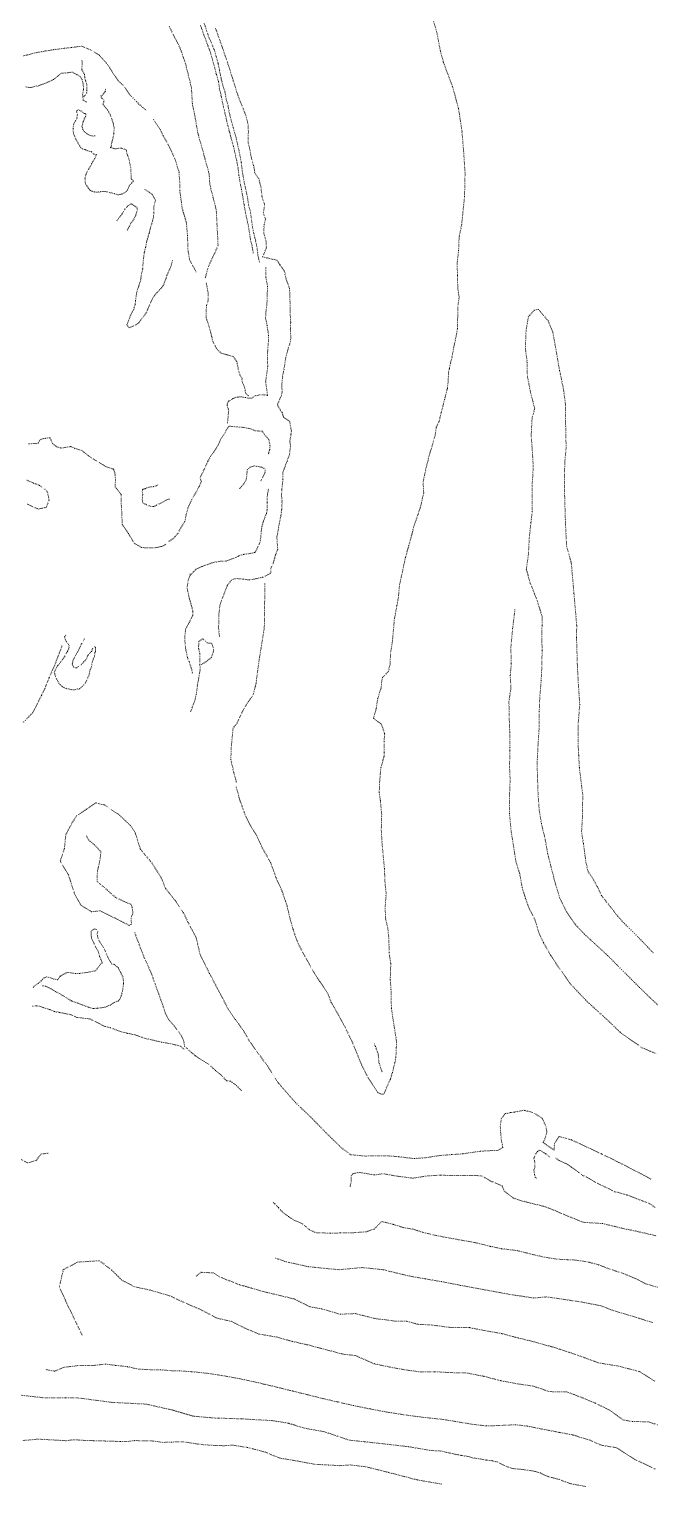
# Model space of a CAD drawing. Extents: x 682410 to 689460, y 7661803 to 7669124.
# Drawn here: x 686504.9 to 686688.1, y 7667679.7 to 7668109.1 of the extents above; entities that cross this region are included whole.
import ezdxf

# ---------------------------------------------------------------- set-up
doc = ezdxf.new("R2010")
doc.units = 0
doc.header["$MEASUREMENT"] = 0
doc.linetypes.add('DOT', pattern=[0.25, 0, -0.25])
doc.layers.add('02 TOE_Line', color=1, linetype='DOT', lineweight=20)

msp = doc.modelspace()

# ---------------------------------------------------------------- linework, layer by layer
at = {"layer": '02 TOE_Line'}
for points in [[(686623.66, 7668113.54, 4322.15), (686625.27, 7668107.81, 4321.77), (686626.24, 7668102.76, 4321.62), (686627.16, 7668099.23, 4321.32), (686629.83, 7668092.14, 4321.14), (686631.64, 7668085.58, 4320.77), (686632.64, 7668078.79, 4320.43), (686633.13, 7668072.91, 4320.26), (686633.55, 7668066.52, 4320.17), (686633.39, 7668059.62, 4320.03), (686632.56, 7668051.49, 4319.95), (686631.8, 7668047.71, 4319.68), (686631.64, 7668043.71, 4319.43), (686631.2, 7668039.92, 4319.18), (686631.32, 7668036.27, 4318.8), (686631.39, 7668032.6, 4318.72), (686631.81, 7668029.87, 4318.27), (686631.45, 7668027.4, 4318.08), (686631.37, 7668024.1, 4318.17), (686631.31, 7668020.72, 4317.54), (686630.85, 7668018.06, 4317.25), (686630.26, 7668015.41, 4316.97), (686629.71, 7668012.38, 4316.64), (686628.91, 7668008.94, 4316.23), (686628.69, 7668007.82, 4316.14), (686628.53, 7668004.83, 4316.03), (686628.32, 7668003.05, 4315.81), (686627.49, 7667999.71, 4315.47), (686626.49, 7667995.84, 4315.17), (686625.86, 7667993.24, 4315.22), (686625.03, 7667991.53, 4314.99), (686624.74, 7667989.25, 4314.73), (686623.85, 7667986.1, 4314.56), (686623.15, 7667983.93, 4314.16), (686622.24, 7667980.38, 4313.91), (686621.17, 7667975.45, 4313.59), (686621.34, 7667972.22, 4313.35), (686620.47, 7667968.33, 4313.01), (686619.67, 7667965.81, 4312.79), (686618.65, 7667962.95, 4312.54), (686617.89, 7667960.16, 4312.28), (686616.92, 7667956.56, 4312.1), (686615.94, 7667953.12, 4311.78), (686615.07, 7667948.9, 4311.31), (686614.2, 7667945.02, 4310.98), (686613.89, 7667941.44, 4310.68), (686613.41, 7667938.88, 4310.53), (686612.67, 7667934.77, 4310.28), (686612.13, 7667928.47, 4309.94), (686611.57, 7667924.99, 4309.78), (686611.42, 7667921.66, 4309.42), (686610.96, 7667919.55, 4308.99), (686609.1, 7667917.59, 4308.97), (686608.75, 7667914.58, 4308.69), (686607.77, 7667911.38, 4308.22), (686607.25, 7667908.12, 4307.92), (686606.51, 7667905.68, 4307.67), (686608.86, 7667903.91, 4307.72), (686609.83, 7667901.12, 4307.66), (686609.65, 7667898.78, 4307.28), (686609.65, 7667894.42, 4307.14), (686608.7, 7667891.14, 4306.79), (686608.35, 7667887.08, 4306.38), (686608.23, 7667883.74, 4306.08), (686608.56, 7667881.42, 4306.14), (686608.95, 7667877.25, 4305.6), (686608.82, 7667872.66, 4305.3), (686609.03, 7667869.19, 4305), (686609.34, 7667865.64, 4304.75), (686609.75, 7667861.39, 4304.35), (686609.93, 7667857.1, 4304.39), (686610.27, 7667853.96, 4303.83), (686609.96, 7667849.76, 4303.76), (686610.11, 7667846.54, 4303.56), (686610.74, 7667843.71, 4303.26), (686611.08, 7667840.55, 4302.97), (686611.13, 7667836.51, 4302.63), (686611.63, 7667833.24, 4302.01), (686611.47, 7667828.53, 4301.76), (686611.7, 7667825.53, 4301.41), (686611.73, 7667822.54, 4301.25), (686611.87, 7667819.89, 4300.99), (686612.3, 7667816.87, 4300.73), (686613.31, 7667810.32, 4300.27), (686613.22, 7667807.14, 4299.9), (686613.14, 7667805.55, 4299.57), (686612.8, 7667804, 4299.5), (686612.12, 7667801.15, 4299.12), (686611.49, 7667799.1, 4298.89), (686610.47, 7667796.9, 4298.31), (686609.6, 7667794.73, 4297.6), (686609.02, 7667794.73, 4297.24), (686607.81, 7667795.18, 4296.87), (686604.93, 7667799.6, 4296.23), (686603.02, 7667803.39, 4295.7), (686601.32, 7667807.54, 4295), (686600.24, 7667810.21, 4294.77), (686598.07, 7667814.65, 4294.3), (686596.24, 7667818.08, 4293.96), (686594.02, 7667821.84, 4293.3), (686593.09, 7667824.38, 4293.26), (686590.65, 7667828.02, 4293.04), (686588.02, 7667832.28, 4292.29), (686586.16, 7667835.67, 4292.07), (686584.22, 7667839.34, 4291.72), (686582.8, 7667843.3, 4291.23), (686581.91, 7667846.52, 4290.99), (686580.97, 7667850.48, 4290.54), (686579.55, 7667854.64, 4290.22), (686577.75, 7667858.68, 4289.84), (686576.16, 7667863.14, 4289.41), (686573.75, 7667867.34, 4288.98), (686572.06, 7667871.05, 4288.56), (686570.07, 7667874.21, 4288.19), (686568.68, 7667877.1, 4287.88), (686567.15, 7667881.32, 4287.35), (686565.92, 7667885.63, 4286.96)], [(686546.27, 7668109.79, 4285.9), (686549.47, 7668103.44, 4285.7), (686551.02, 7668098.98, 4285.89), (686552.81, 7668091.78, 4285.77), (686553.08, 7668087.01, 4286.02), (686553.94, 7668082.8, 4286), (686554.63, 7668078.64, 4285.87), (686555.95, 7668073.92, 4286.11), (686558.04, 7668066.27, 4285.79), (686558.22, 7668063.25, 4285.84), (686560.13, 7668055.69, 4285.8), (686560.67, 7668045.18, 4285.65), (686559.5, 7668042.6, 4285.74), (686557.85, 7668039.1, 4285.84), (686556.85, 7668035.5, 4285.74)], [(686555.48, 7668110.25, 4284.75), (686556.14, 7668108.27, 4284.76), (686556.89, 7668106.26, 4284.76), (686557.68, 7668104.12, 4284.8), (686558.44, 7668102.11, 4284.68), (686559, 7668100, 4284.7), (686559.64, 7668097.8, 4284.73), (686560.15, 7668095.67, 4284.63), (686560.81, 7668093.52, 4284.63), (686561.08, 7668091.39, 4284.64), (686561.62, 7668089.22, 4284.55), (686562.05, 7668087.05, 4284.63), (686562.54, 7668084.94, 4284.51), (686563.02, 7668082.79, 4284.47), (686563.53, 7668080.64, 4284.47), (686564.1, 7668078.48, 4284.42), (686564.62, 7668076.51, 4284.36), (686565.21, 7668074.39, 4284.21), (686565.7, 7668072.32, 4284.17), (686566.17, 7668070.16, 4284.18), (686566.55, 7668068.03, 4284.23), (686566.82, 7668065.82, 4284.32), (686567.18, 7668063.66, 4284.31), (686567.57, 7668061.69, 4284.21), (686567.97, 7668059.47, 4284.21), (686568.35, 7668057.24, 4284.29), (686568.69, 7668055.19, 4284.24), (686569.13, 7668053.09, 4284.22), (686569.59, 7668051.03, 4284.18), (686569.91, 7668049.03, 4284.25), (686570.25, 7668046.87, 4284.28), (686570.76, 7668044.76, 4284.31), (686571.08, 7668042.69, 4284.42)], [(686572.89, 7668040.27, 4284.64), (686572.43, 7668042.24, 4284.49), (686572.19, 7668044.46, 4284.35), (686571.75, 7668046.59, 4284.31), (686571.19, 7668048.7, 4284.24), (686570.79, 7668050.85, 4284.18), (686570.52, 7668053.02, 4284.26), (686570.21, 7668055.08, 4284.35), (686569.68, 7668057.07, 4284.27), (686569.4, 7668059.12, 4284.24), (686568.93, 7668061.29, 4284.26), (686568.47, 7668063.43, 4284.28), (686568.08, 7668065.45, 4284.32), (686567.77, 7668067.47, 4284.27), (686567.52, 7668069.69, 4284.21), (686567.13, 7668071.73, 4284.18), (686566.69, 7668073.86, 4284.22), (686566.23, 7668075.92, 4284.37), (686565.73, 7668077.91, 4284.46), (686565.11, 7668080.05, 4284.47), (686564.53, 7668082.17, 4284.51), (686564.04, 7668084.16, 4284.55), (686563.61, 7668086.32, 4284.59), (686563.09, 7668088.28, 4284.58), (686562.71, 7668090.44, 4284.59), (686562.1, 7668092.48, 4284.65), (686561.53, 7668094.59, 4284.71), (686561.12, 7668096.81, 4284.72), (686560.66, 7668098.89, 4284.73), (686560.12, 7668100.99, 4284.68), (686559.47, 7668103.05, 4284.81), (686558.68, 7668105.02, 4284.81), (686557.81, 7668107.02, 4284.78), (686557.15, 7668109.05, 4284.81), (686556.52, 7668110.96, 4284.77)], [(686559.91, 7668109.31, 4286.11), (686561.9, 7668103.73, 4286.31), (686563.8, 7668098.14, 4286.46), (686566.54, 7668089.43, 4285.6), (686568.87, 7668083.55, 4285.76), (686569.55, 7668080.77, 4285.48), (686569.6, 7668078.93, 4285.46), (686569.56, 7668075.52, 4285.21), (686569.96, 7668073.91, 4285.01), (686570.51, 7668070.91, 4285.01), (686571.2, 7668068.7, 4285.07), (686571.5, 7668066.64, 4285.07), (686572.65, 7668064.95, 4284.98), (686573.3, 7668062.54, 4285.05), (686573.63, 7668059.57, 4285.16), (686574.39, 7668057.26, 4285.11), (686574.03, 7668054.81, 4285.12), (686574.67, 7668052.89, 4285.21), (686574.25, 7668051.37, 4285.22), (686574.13, 7668048.81, 4285.21), (686574.81, 7668046.53, 4285.13), (686574.93, 7668044.56, 4285.21), (686573.8, 7668041.85, 4285.17), (686578.07, 7668040.86, 4285.67), (686578.88, 7668039.53, 4285.91), (686580.27, 7668037.56, 4286.36), (686580.74, 7668035.3, 4286.83), (686581.74, 7668032.49, 4286.76), (686581.87, 7668030.54, 4286.76), (686581.92, 7668025.68, 4286.39), (686582.1, 7668022.53, 4286.79), (686581.98, 7668020.49, 4286.61), (686582.16, 7668017.78, 4286.8), (686581.79, 7668016.11, 4287.19), (686581.4, 7668014.98, 4287.48), (686580.61, 7668011.95, 4287.57), (686580.13, 7668008.85, 4287.68), (686579.71, 7668006.65, 4287.62), (686579.44, 7668003.72, 4287.65), (686579.59, 7668002.22, 4288.03), (686579.39, 7668001.01, 4288.25), (686578.17, 7667998.2, 4288.24), (686579.07, 7667996.58, 4288.87), (686579.61, 7667995.81, 4289.26), (686580, 7667994.53, 4290.04), (686581.78, 7667993.34, 4290.53), (686582.29, 7667990.53, 4290.16), (686582.18, 7667989.35, 4290.6), (686581.83, 7667987.51, 4290.82), (686582.03, 7667986.13, 4291.16), (686581.77, 7667983.63, 4291.03), (686581.01, 7667981.52, 4290.3), (686580.36, 7667979.81, 4289.87), (686579.82, 7667978.32, 4289.81), (686579.81, 7667976.05, 4289.69), (686579.45, 7667973.21, 4289.87), (686579.4, 7667971.24, 4290.08), (686579.55, 7667969.58, 4290.32), (686579.43, 7667967.31, 4290), (686579.18, 7667965.32, 4289.62), (686578.6, 7667962.57, 4289.35), (686578.32, 7667960.67, 4289.59), (686578.02, 7667959.11, 4289.55), (686578.26, 7667955.51, 4289.55), (686577.68, 7667954.04, 4289.66), (686576.83, 7667951.11, 4289.09), (686576.3, 7667950.19, 4288.89), (686576.18, 7667948.5, 4288.24), (686573.75, 7667947.26, 4287.09), (686571.47, 7667946.76, 4286.48), (686569.79, 7667946.52, 4286.07), (686568.18, 7667946.74, 4286.59), (686566.25, 7667946.92, 4286.92), (686564.87, 7667946.72, 4286.96), (686563.43, 7667944.97, 4287.21), (686562.57, 7667942.72, 4287.49), (686561.69, 7667940.58, 4286.84), (686561.22, 7667939.02, 4286.94), (686560.88, 7667936.4, 4286.7), (686560.86, 7667933.87, 4286.65), (686560.8, 7667932.2, 4286.69), (686561.1, 7667929.72, 4286.53)], [(686539.49, 7668085.03, 4287.9), (686537.3, 7668086.96, 4288.38), (686534.6, 7668089.7, 4288.87), (686532.65, 7668092.49, 4289.23), (686531.36, 7668093.66, 4289.49), (686529.74, 7668095.95, 4289.81), (686528.07, 7668098.63, 4290.18), (686525.64, 7668101.33, 4290.61), (686522.89, 7668103.02, 4290.98), (686520.33, 7668104.03, 4291.22), (686517.32, 7668103.62, 4291.36), (686515.36, 7668103.43, 4291.44), (686511.98, 7668102.97, 4291.5), (686509.8, 7668102.61, 4291.61), (686506.7, 7668102.06, 4291.7), (686503.03, 7668101.1, 4291.75)], [(686521.04, 7668089.11, 4294.45), (686521.53, 7668089.63, 4294.51), (686521.88, 7668090.14, 4294.5), (686521.93, 7668090.92, 4294.52), (686521.96, 7668091.53, 4294.51), (686521.96, 7668092.31, 4294.51), (686521.86, 7668093.05, 4294.55), (686521.55, 7668093.89, 4294.76), (686521.33, 7668094.74, 4294.71), (686521.25, 7668095.67, 4294.77), (686521.07, 7668096.07, 4294.85), (686520.46, 7668097.1, 4295.02), (686520.49, 7668097.83, 4294.85), (686520.58, 7668099.09, 4294.43), (686520.45, 7668100.02, 4294.04)], [(686503.93, 7668092.01, 4293.69), (686505.17, 7668091.8, 4293.71), (686507.57, 7668092.34, 4293.78), (686509.03, 7668092.85, 4293.94), (686510.44, 7668093.37, 4293.96), (686512.09, 7668094.21, 4293.93), (686513.35, 7668095.17, 4293.89), (686514.35, 7668096.02, 4293.86), (686516.47, 7668096.21, 4294.19), (686517.62, 7668096.37, 4294.26), (686519, 7668095.67, 4294.36), (686519.96, 7668095.07, 4294.34), (686520.54, 7668094.05, 4294.23), (686520.86, 7668092.8, 4294.21), (686520.97, 7668091.26, 4294.19), (686520.7, 7668089.9, 4294.19), (686520.84, 7668088.08, 4294.13), (686522, 7668087.46, 4294.04)], [(686524.41, 7668077.6, 4296.87), (686524.06, 7668077.52, 4296.83), (686523.07, 7668077.64, 4296.5), (686522.39, 7668077.89, 4296.27), (686521.83, 7668078.24, 4295.91), (686521.19, 7668078.86, 4295.62), (686520.73, 7668079.57, 4295.44), (686520.49, 7668080.21, 4295.27), (686520.7, 7668081.06, 4295.24), (686520.89, 7668081.76, 4295.07), (686521.19, 7668082.56, 4294.95), (686521.63, 7668083.42, 4294.84), (686521.65, 7668084.11, 4294.79), (686521.09, 7668084.2, 4294.75), (686520.22, 7668084.88, 4294.29), (686519.66, 7668085.2, 4294.11), (686518.96, 7668085.1, 4294.04), (686518.91, 7668084.79, 4293.93), (686519.14, 7668083.9, 4293.87), (686519.05, 7668082.86, 4293.93), (686518.67, 7668082.12, 4293.91), (686517.98, 7668080.88, 4293.81), (686517.92, 7668079.78, 4293.81), (686517.89, 7668078.94, 4293.8), (686518.07, 7668077.98, 4293.73), (686518.63, 7668076.68, 4293.79), (686519.37, 7668075.38, 4293.79), (686520.15, 7668074.06, 4293.67), (686520.8, 7668073.67, 4293.67), (686521.51, 7668073.48, 4293.73), (686522.52, 7668073.06, 4293.82), (686523.35, 7668072.87, 4293.84), (686523.89, 7668072.18, 4293.74), (686524.82, 7668072.04, 4293.92), (686524.48, 7668071.34, 4293.71), (686524.22, 7668070.77, 4293.68), (686523.74, 7668070.03, 4293.59), (686523.3, 7668069.25, 4293.56), (686522.87, 7668068.46, 4293.53), (686522.41, 7668067.69, 4293.53), (686521.97, 7668066.87, 4293.49), (686521.65, 7668066.06, 4293.48), (686521.39, 7668065.03, 4293.43), (686521.45, 7668063.88, 4293.4), (686521.61, 7668063.2, 4293.34), (686521.96, 7668062.8, 4293.36), (686522.44, 7668062.14, 4293.31), (686522.96, 7668061.41, 4293.24), (686524.22, 7668061, 4293.26), (686525.17, 7668060.92, 4293.31), (686526.09, 7668061.11, 4293.46), (686527.35, 7668061.13, 4293.51), (686528.28, 7668060.99, 4293.56), (686529.18, 7668060.73, 4293.52), (686530.13, 7668060.47, 4293.57), (686531.18, 7668060.12, 4293.53), (686532.44, 7668060.45, 4293.17), (686533.37, 7668060.9, 4293.17), (686533.95, 7668061.65, 4293.27), (686534.54, 7668062.98, 4293.38), (686535.72, 7668064.24, 4293.16), (686535.04, 7668064.85, 4293.72), (686534.89, 7668067.99, 4293.58), (686534.45, 7668070.35, 4293.41), (686533.74, 7668072.48, 4293), (686533.57, 7668073.41, 4292.99), (686532.19, 7668073.97, 4293.23), (686530.9, 7668073.83, 4293.35), (686530.47, 7668073.69, 4293.55), (686528.88, 7668074.13, 4293.19), (686529.07, 7668074.49, 4293.14), (686529.36, 7668075.8, 4292.83), (686529.53, 7668076.52, 4292.71), (686529.73, 7668077.15, 4292.63), (686529.93, 7668078.21, 4292.58), (686529.97, 7668079.9, 4292.49), (686529.76, 7668081.1, 4292.39), (686529.4, 7668082.28, 4292.41), (686528.89, 7668083.66, 4292.57), (686528.36, 7668084.66, 4292.55), (686527.96, 7668085.31, 4292.52), (686527.21, 7668086.16, 4292.65), (686526.73, 7668086.81, 4292.66), (686526.75, 7668087.23, 4292.72), (686527, 7668087.71, 4292.88), (686526.89, 7668088.35, 4292.81), (686526.32, 7668088.69, 4292.83), (686526.05, 7668089.31, 4292.79), (686526.44, 7668089.5, 4292.76), (686527.06, 7668090.3, 4292.73), (686527.39, 7668090.76, 4292.78), (686527.54, 7668091.45, 4292.8)], [(686554.17, 7668037.39, 4286.69), (686552.24, 7668041.04, 4287.51), (686551.8, 7668043.74, 4287.64), (686551.63, 7668048.16, 4288.25), (686551.32, 7668051.97, 4289.1), (686550.11, 7668056.04, 4289.61), (686549.36, 7668061.48, 4289.68), (686549.34, 7668063.85, 4289.52), (686549.14, 7668066.89, 4289.3), (686547.89, 7668070.91, 4289.49), (686545.93, 7668075.06, 4289.77), (686544.39, 7668077.71, 4289.48), (686543.59, 7668079.45, 4289.25), (686541.66, 7668082.31, 4289.02), (686541.53, 7668082.39, 4289.01)], [(686539.05, 7668061.76, 4294.36), (686540.3, 7668060.92, 4294.22), (686541.2, 7668060.28, 4294.09), (686542.21, 7668058.53, 4293.6), (686541.92, 7668057.48, 4293.43), (686541.68, 7668056.49, 4293.22), (686541.7, 7668054.88, 4293.33), (686541.59, 7668053.58, 4293.39), (686541.3, 7668052.27, 4293.36), (686540.95, 7668051.26, 4293.2), (686540.39, 7668049.17, 4293.07), (686540.28, 7668048.74, 4293.07), (686539.53, 7668046.09, 4293.17), (686539.29, 7668044.58, 4293), (686538.86, 7668043.07, 4293.05), (686538.53, 7668039.96, 4292.97), (686538.42, 7668038.33, 4292.92), (686538.04, 7668036.81, 4292.87), (686537.84, 7668035.03, 4292.85), (686537.34, 7668033.54, 4292.83), (686536.62, 7668031.18, 4292.71), (686536.31, 7668028.92, 4292.72), (686536.18, 7668027.79, 4292.72), (686535.77, 7668026.42, 4292.61), (686534.8, 7668024.51, 4292.53), (686533.74, 7668021.73, 4292.42), (686534.44, 7668020.93, 4292.33), (686536.29, 7668021.7, 4292.19), (686537.29, 7668022.41, 4292.04), (686539.61, 7668025.56, 4291.55), (686540.28, 7668027.32, 4291.27), (686541.31, 7668029.44, 4290.99), (686542, 7668030.61, 4290.85), (686543.98, 7668032.75, 4290.17), (686544.56, 7668033.5, 4290.12), (686545.31, 7668035.54, 4290.01), (686545.58, 7668036.42, 4290.18), (686546.58, 7668038.64, 4289.91), (686546.91, 7668039.66, 4289.87), (686547.24, 7668040.78, 4290.03)], [(686530.83, 7668052.53, 4292.63), (686532.37, 7668054.59, 4292.03), (686533.18, 7668055.93, 4291.81), (686533.94, 7668056.8, 4291.93), (686534.89, 7668057.44, 4292.2), (686535.16, 7668057.48, 4292.22), (686536.48, 7668056.62, 4292.26), (686536.89, 7668056.06, 4292.16), (686536.37, 7668054.08, 4291.75), (686535.9, 7668053.05, 4291.92), (686535.06, 7668051.96, 4292.11), (686534.46, 7668050.85, 4292.47), (686534.08, 7668050.09, 4292.74), (686533.75, 7668049.54, 4292.79)], [(686574.73, 7668038.75, 4285.45), (686574.79, 7668035.72, 4285.57), (686575.28, 7668033.09, 4285.47), (686575.15, 7668030.51, 4285.38), (686575.08, 7668027.81, 4285.21), (686574.79, 7668025.56, 4285.3), (686574.68, 7668023.77, 4285.36), (686575.13, 7668021.56, 4285.3), (686575.57, 7668018.61, 4285.43), (686575.56, 7668017.09, 4285.59), (686575.3, 7668014.36, 4285.85), (686575.28, 7668011.07, 4286.13), (686575.31, 7668009.49, 4286.24), (686574.7, 7668005.1, 4286.89), (686574.87, 7668003.8, 4286.97), (686575.29, 7668000.94, 4287.58), (686574.43, 7668001.1, 4287.71), (686572.94, 7668001.12, 4287.7), (686571.95, 7668000.89, 4287.72), (686571.36, 7668000.76, 4287.77), (686570.66, 7668000.12, 4287.89), (686569.56, 7668000.18, 4288.12), (686568.65, 7668000.35, 4288.39), (686567.21, 7668000.56, 4288.5), (686566.6, 7668000.52, 4288.67), (686565.65, 7668000.25, 4288.99), (686564.95, 7667999.99, 4289.21), (686564.23, 7667999.51, 4289.6), (686563.72, 7667999.23, 4289.83), (686563.4, 7667998.48, 4290.35), (686563.3, 7667997.94, 4290.6), (686563.79, 7667996.69, 4291.12), (686563.61, 7667994.57, 4290.26), (686563.55, 7667993.89, 4289.99), (686563.45, 7667992.65, 4289.62)], [(686569.64, 7668000.84, 4287.82), (686568.88, 7668001.5, 4287.69), (686568.31, 7668003.78, 4287.35), (686567.86, 7668004.74, 4287.15), (686567.7, 7668006.04, 4286.81), (686567.14, 7668006.94, 4286.55), (686566.62, 7668008.52, 4286.25), (686566.53, 7668009.47, 4286.16), (686566.11, 7668011.12, 4285.87), (686565.12, 7668012.4, 4285.78), (686563.59, 7668012.88, 4285.86), (686562.4, 7668013.2, 4285.87), (686561.49, 7668013.51, 4285.91), (686560.25, 7668014.7, 4285.89), (686559.11, 7668016.9, 4285.92), (686558.77, 7668018.43, 4285.83), (686557.97, 7668021.41, 4285.77), (686557.16, 7668023.88, 4285.93), (686557.21, 7668027.48, 4285.79), (686557.71, 7668028.91, 4285.81), (686557.74, 7668031.25, 4285.72), (686557.13, 7668034.37, 4285.7)], [(686689.04, 7667836.49, 4319.78), (686686.24, 7667839.44, 4319.85), (686683.05, 7667842.66, 4319.91), (686680.35, 7667845.32, 4319.84), (686678.61, 7667847.25, 4319.8), (686675.83, 7667850.8, 4319.75), (686673.77, 7667853.41, 4319.71), (686672.54, 7667856.07, 4319.68), (686671.18, 7667858.52, 4319.62), (686669.86, 7667860.41, 4319.58), (686669.23, 7667863.12, 4319.54), (686668.47, 7667868.71, 4319.59), (686667.93, 7667872.13, 4319.62), (686668.2, 7667876.67, 4319.65), (686668.27, 7667883.1, 4319.69), (686667.27, 7667891.15, 4320), (686666.96, 7667897.32, 4320.08), (686666.9, 7667903.59, 4320.18), (686667.39, 7667909.75, 4320.11), (686667.01, 7667915.31, 4320.09), (686666.69, 7667921.19, 4320.07), (686666.44, 7667929.47, 4320.09), (686666.5, 7667933.04, 4320.43), (686664.91, 7667951.42, 4320.24), (686663.52, 7667956.5, 4320.07), (686663.18, 7667963.07, 4319.92), (686662.99, 7667969.36, 4319.84), (686662.86, 7667974.17, 4319.84), (686662.96, 7667981.02, 4319.66), (686663.37, 7667985.6, 4319.79), (686663.21, 7667993.23, 4319.61), (686663.19, 7667998.18, 4319.48), (686662.6, 7668002.78, 4319.56), (686661.42, 7668008.45, 4319.3), (686660.41, 7668014.31, 4319.34), (686659.43, 7668019.69, 4319.28), (686658.05, 7668022.98, 4319.41), (686655.19, 7668026.37, 4319.01), (686653.91, 7668026.09, 4318.88), (686652.23, 7668024.15, 4318.52), (686651.55, 7668020.18, 4318.08), (686651.34, 7668014.95, 4317.68)], [(686651.34, 7668014.95, 4317.68), (686651.89, 7668010.54, 4317.08), (686651.93, 7668006.67, 4316.66), (686652.87, 7668001.83, 4316.12), (686654.1, 7667997.11, 4315.68), (686653.33, 7667994.29, 4315.36), (686653.06, 7667989.14, 4315.08), (686653.37, 7667985.05, 4314.83), (686653.68, 7667979.85, 4314.34), (686653.31, 7667973.95, 4313.77), (686653.36, 7667966.66, 4313.07), (686652.97, 7667963.41, 4312.76), (686652.51, 7667958.94, 4312.33), (686652.21, 7667953.72, 4311.84), (686651.62, 7667949.69, 4311.45), (686652.79, 7667945.56, 4311.26), (686654.82, 7667940.46, 4310.86), (686656.33, 7667935.56, 4310.61), (686656.21, 7667931.09, 4310.41), (686656.27, 7667925.73, 4310.12), (686656.22, 7667921.16, 4310.02), (686656.01, 7667916.8, 4310.03), (686655.58, 7667911.64, 4309.91), (686655.44, 7667907.64, 4309.79), (686655.45, 7667903.49, 4309.56), (686655.09, 7667897.95, 4309.54), (686654.81, 7667892.36, 4309.46), (686654.94, 7667887.73, 4309.35), (686655.1, 7667883.17, 4309.33), (686655.44, 7667878.54, 4309.27), (686656.1, 7667874.49, 4309.22), (686657.11, 7667870.36, 4309.36), (686657.94, 7667865.69, 4309.32), (686659.07, 7667861.25, 4309.5), (686660.18, 7667856.95, 4309.51), (686661.51, 7667852.55, 4309.64), (686663.4, 7667848.74, 4309.73), (686666.04, 7667844.85, 4309.89), (686668.8, 7667841.92, 4309.97), (686672.13, 7667838.86, 4310.02), (686675.68, 7667835.61, 4310.22), (686678.49, 7667832.77, 4310.34), (686681.97, 7667829.31, 4310.37), (686685.02, 7667826.25, 4310.37), (686688.05, 7667823.31, 4310.2), (686691.28, 7667820.26, 4310.13)], [(686546.13, 7667957.88, 4289.08), (686547.59, 7667958.84, 4289.01), (686548.79, 7667960.26, 4288.93), (686549.62, 7667961.77, 4288.93), (686550.88, 7667963.8, 4288.88), (686551.31, 7667966.13, 4288.8), (686551.78, 7667967.78, 4288.79), (686552.92, 7667970.3, 4288.84), (686554.2, 7667972.43, 4288.76), (686555.07, 7667974.1, 4288.79), (686555.73, 7667975.5, 4288.8), (686555.36, 7667976.69, 4288.89), (686556.54, 7667979.11, 4288.83), (686557.69, 7667981.54, 4288.74), (686558.39, 7667982.94, 4288.77), (686560.05, 7667985.19, 4288.77), (686560.9, 7667986.71, 4288.82), (686561.36, 7667987.94, 4289.03), (686562.64, 7667989.86, 4289.25), (686563.34, 7667991.13, 4289.28), (686563.91, 7667991.9, 4289.37), (686566.43, 7667991.66, 4289.38), (686568.5, 7667991.49, 4289.3), (686570.58, 7667991.02, 4289.39), (686571.49, 7667990.55, 4289.38), (686573.7, 7667990.37, 4289.49), (686574.8, 7667988.89, 4289.57), (686575.63, 7667988, 4289.62), (686575.99, 7667986.15, 4289.81), (686575.9, 7667985, 4289.82), (686575.54, 7667983.8, 4289.78), (686575.49, 7667983.42, 4289.85)], [(686504.68, 7667986.69, 4290.63), (686507.5, 7667986.78, 4290.37), (686508.15, 7667987.94, 4290.41), (686509.76, 7667988.32, 4290.34), (686511.03, 7667988.47, 4290.17), (686511.89, 7667986.69, 4290.12), (686513.05, 7667985.83, 4290.02), (686514.26, 7667985.42, 4290), (686517.23, 7667985.88, 4289.81), (686518.44, 7667985.27, 4289.71), (686520.43, 7667984.73, 4289.68), (686522.41, 7667983.18, 4289.65), (686523.84, 7667982.21, 4289.76), (686525.88, 7667980.97, 4289.79), (686527.65, 7667979.91, 4289.81), (686529.83, 7667979.21, 4289.86), (686530.21, 7667978.02, 4289.82), (686530.39, 7667976.2, 4289.79), (686530.27, 7667974, 4289.69), (686532.08, 7667971.73, 4289.63), (686532.07, 7667969.28, 4289.44), (686532.26, 7667966.21, 4289.43), (686532.37, 7667962.88, 4289.05), (686534.2, 7667960.24, 4289.07), (686535.87, 7667957.32, 4288.96), (686538.19, 7667956.04, 4288.85), (686541.74, 7667955.97, 4288.93), (686542.98, 7667956.15, 4289.01), (686544.25, 7667956.44, 4289.36), (686545.25, 7667957.03, 4290.1)], [(686573.31, 7667975.78, 4288.37), (686574.1, 7667977.31, 4288.18), (686574.51, 7667978.23, 4288.15), (686574.6, 7667979.25, 4288.34), (686573.62, 7667979.76, 4288.38), (686571.51, 7667980.17, 4288.17), (686570.19, 7667979.85, 4288.08), (686569.25, 7667978.98, 4288.26), (686569.13, 7667977.25, 4288.23), (686568.87, 7667975.82, 4288.56), (686568.26, 7667974.81, 4288.82), (686567.04, 7667973.54, 4289.06), (686566.74, 7667973.5, 4289.07)], [(686504.34, 7667968.89, 4288.86), (686507.5, 7667967.43, 4288.74), (686509.91, 7667967.9, 4288.73), (686510.82, 7667970.05, 4289.12), (686510.33, 7667972.45, 4289.13), (686509.48, 7667973.38, 4289.28), (686507.96, 7667974.41, 4289.46), (686506.22, 7667975.08, 4289.65), (686504.01, 7667976.03, 4289.91)], [(686543.13, 7667974.59, 4291.33), (686542.39, 7667974.31, 4291.14), (686541.5, 7667974.02, 4290.92), (686540.33, 7667973.9, 4290.64), (686539.19, 7667973.47, 4290.35), (686538.41, 7667973.24, 4290.34), (686538.28, 7667972.54, 4290.27), (686538.45, 7667971.76, 4289.8), (686538.27, 7667970.35, 4289.52), (686538.44, 7667969.26, 4289.61), (686539.57, 7667968.72, 4289.27), (686540.83, 7667968.18, 4289.1), (686541.68, 7667968.14, 4289.17), (686542.53, 7667968.58, 4289.43), (686543.56, 7667969.12, 4289.92), (686544.48, 7667969.54, 4290.52), (686545.38, 7667970.09, 4290.99), (686546.01, 7667970.34, 4291.33), (686546.45, 7667970.33, 4291.5)], [(686552.25, 7667947.55, 4289.02), (686552.84, 7667948.27, 4288.92), (686554.16, 7667949.7, 4288.87), (686555.99, 7667950.51, 4288.92), (686557.45, 7667951.02, 4288.96), (686558.94, 7667951.58, 4289.05), (686560.96, 7667951.99, 4289.09), (686563.02, 7667952.09, 4289), (686565.04, 7667952.79, 4289.14), (686566.7, 7667953.56, 4289.23), (686568.14, 7667954.05, 4289.31), (686570.25, 7667954.34, 4289.48), (686571.55, 7667954.6, 4289.44), (686572.14, 7667955.67, 4289.48), (686573.02, 7667957.58, 4289.51), (686573.28, 7667959.27, 4289.55), (686573.42, 7667961.03, 4289.55), (686573.6, 7667962.31, 4289.49), (686574.35, 7667964.75, 4289.6), (686574.97, 7667966.18, 4289.65), (686575.18, 7667967.44, 4289.54), (686575.17, 7667968.61, 4289.55), (686575.15, 7667970.67, 4289.5), (686575.22, 7667971.61, 4289.55), (686575.44, 7667972.81, 4289.72), (686575.5, 7667973.27, 4289.82)], [(686552.44, 7667948.34, 4288.8), (686551.74, 7667945.95, 4289.05), (686551.54, 7667944.08, 4288.89), (686552.16, 7667941.12, 4288.64), (686552.77, 7667939.07, 4288.33), (686553.26, 7667937.22, 4288.11), (686553.19, 7667936.02, 4287.89), (686552.18, 7667933.98, 4288.12), (686551.08, 7667931.95, 4287.76), (686550.81, 7667929.45, 4287.49), (686551.05, 7667926.42, 4287.48), (686551.64, 7667923.52, 4287.19), (686552.1, 7667922.44, 4287.02), (686552.88, 7667920.11, 4286.75), (686553.1, 7667918.8, 4286.76)], [(686574.48, 7667945.51, 4287.28), (686574.46, 7667942.74, 4287.62), (686574.39, 7667939.12, 4286.83), (686574.4, 7667934.24, 4287.11), (686574.24, 7667931.89, 4287.21), (686573.28, 7667926, 4286.84), (686572.82, 7667923.1, 4286.98), (686572.35, 7667919.84, 4286.99), (686571.85, 7667915.83, 4287.31), (686570.96, 7667912.44, 4287.32), (686569.25, 7667910.12, 4286.75), (686567.63, 7667907.26, 4286.5), (686566.26, 7667904.2, 4286.45), (686565.1, 7667902.77, 4286.46), (686564.56, 7667897.13, 4286.57), (686564.43, 7667893.51, 4286.73), (686565.31, 7667889.62, 4287.06), (686566.11, 7667886.62, 4287.16)], [(686648.26, 7667937.75, 4310.65), (686647.59, 7667932.13, 4310.12), (686647.05, 7667926.45, 4309.6), (686647.2, 7667921.86, 4309.14), (686646.88, 7667918.29, 4308.81), (686647.08, 7667914.58, 4308.47), (686646.5, 7667910.7, 4308.13), (686646.56, 7667906.08, 4307.71), (686646.74, 7667901.39, 4307.29), (686646.8, 7667896.92, 4306.89), (686646.67, 7667891.39, 4306.48), (686646.85, 7667887.41, 4306.19), (686646.65, 7667882.6, 4305.84), (686646.67, 7667877.54, 4305.47), (686647.14, 7667872.29, 4304.97), (686647.87, 7667867.87, 4304.54), (686648.52, 7667863.55, 4304.07), (686649.69, 7667859.73, 4303.65), (686650.4, 7667855.71, 4303.29), (686651.39, 7667852.5, 4303), (686652.45, 7667849.63, 4302.77), (686654.19, 7667846.14, 4302.47), (686655.41, 7667842.18, 4302.24), (686656.71, 7667839.42, 4302.09), (686658.87, 7667835.64, 4301.82), (686660.26, 7667833.48, 4301.67), (686664.65, 7667827.26, 4301.63), (686669.71, 7667821.94, 4301.22), (686674.94, 7667817.22, 4300.83), (686679.46, 7667812.9, 4300.49), (686685.72, 7667808.47, 4300.32), (686689.93, 7667806.71, 4300.3)], [(686514.62, 7667927.09, 4285.8), (686513.83, 7667924.98, 4285.57), (686512.46, 7667921.34, 4285.27), (686510.78, 7667917.62, 4284.89), (686509.56, 7667914.5, 4284.54), (686508.53, 7667912.36, 4284.26), (686506, 7667907.39, 4283.64), (686503.07, 7667904.33, 4283.23)], [(686515.73, 7667930.16, 4286.68), (686515.32, 7667929.72, 4286.49), (686515.9, 7667928.27, 4286.29), (686516.71, 7667927.14, 4286.19), (686516.61, 7667926.2, 4285.85), (686516.19, 7667925.36, 4285.67), (686515.42, 7667924.01, 4285.52), (686514.33, 7667922.47, 4285.35), (686513.37, 7667921.23, 4285.25), (686512.32, 7667919.36, 4284.99), (686512.78, 7667917.76, 4284.99), (686513.59, 7667916.1, 4284.9), (686514.74, 7667914.95, 4284.82), (686516.06, 7667914.41, 4284.95), (686517.94, 7667914.03, 4285.04), (686519.75, 7667914.39, 4285.09), (686520.72, 7667915.22, 4285.24), (686521.4, 7667915.91, 4285.33), (686522, 7667917.18, 4285.47), (686522.51, 7667918.18, 4285.59), (686522.65, 7667918.91, 4285.58), (686522.95, 7667920, 4285.71), (686523.31, 7667921, 4285.88), (686523.49, 7667922.06, 4286.02), (686523.71, 7667922.8, 4286.23), (686523.89, 7667923.25, 4286.36), (686524.16, 7667923.9, 4286.55), (686524.34, 7667924.95, 4286.62), (686524.49, 7667925.45, 4286.57), (686524.51, 7667926.07, 4286.54), (686524.53, 7667926.68, 4286.55), (686524.07, 7667926.76, 4286.49)], [(686521.23, 7667929.08, 4286.55), (686520.35, 7667927.63, 4286.22), (686519.32, 7667925.45, 4285.27), (686518.59, 7667924.15, 4284.91), (686517.85, 7667922.81, 4284.91), (686517.85, 7667922.51, 4284.91), (686517.61, 7667921.57, 4285.19), (686518.11, 7667920.63, 4285.52), (686518.86, 7667920.54, 4285.26), (686520.29, 7667921.49, 4284.89), (686521.08, 7667922.39, 4284.98), (686521.81, 7667923.13, 4285.21), (686522.25, 7667924.18, 4285.45), (686522.7, 7667924.77, 4285.73), (686523.34, 7667925.42, 4286.04), (686523.63, 7667926.22, 4286.29), (686523.87, 7667926.47, 4286.42)], [(686552.56, 7667907.65, 4286), (686553.79, 7667910.85, 4286.14), (686554.22, 7667912.74, 4286.24), (686554.57, 7667915.44, 4286.32), (686554.87, 7667917.07, 4286.3), (686555.17, 7667918.77, 4286.38), (686555.36, 7667920.08, 4286.41), (686555.31, 7667921.59, 4286.41), (686555.3, 7667924.82, 4285.65), (686554.89, 7667926.39, 4285.83), (686555.01, 7667928.33, 4285.81), (686556.14, 7667929.19, 4286.18), (686556.83, 7667928.46, 4285.79), (686557.73, 7667927.8, 4285.79), (686558.76, 7667927.88, 4285.98), (686559.36, 7667926.11, 4286.05), (686559.22, 7667925.06, 4286.04), (686558.62, 7667923.54, 4286.09), (686557.17, 7667922.43, 4286.27), (686556.13, 7667921.75, 4286.27), (686555.66, 7667921.47, 4286.4)], [(686688.38, 7667769.7, 4300.06), (686684.9, 7667771.54, 4300.04), (686678.96, 7667774.62, 4300.09), (686673.68, 7667777.16, 4300.12), (686669.83, 7667778.99, 4300.13), (686664.84, 7667781.31, 4300.14), (686661.32, 7667782.25, 4300.28), (686659.93, 7667780.19, 4300.46), (686659.83, 7667778.21, 4300.63), (686656.57, 7667780.48, 4300.89), (686657.3, 7667782.06, 4300.5), (686657.7, 7667783.61, 4300.27), (686657.41, 7667785.26, 4300.15), (686656.27, 7667787.66, 4300.06), (686653.56, 7667789.33, 4299.78), (686650.97, 7667790, 4299.79), (686648.15, 7667789.45, 4299.57), (686646.99, 7667789.33, 4299.32), (686645.37, 7667788.98, 4299.11), (686644.22, 7667787.42, 4298.78), (686643.94, 7667785.28, 4298.57), (686644.07, 7667783.21, 4298.31), (686644.26, 7667781.15, 4298.04), (686644.69, 7667778.98, 4297.82), (686643.16, 7667778.15, 4297.96), (686640.41, 7667778.06, 4297.91), (686638.14, 7667777.91, 4298.03), (686635.37, 7667777.53, 4298), (686632.78, 7667777.12, 4297.99), (686629.52, 7667776.92, 4298.02), (686625.42, 7667776.56, 4298.11), (686622.25, 7667776.02, 4298.05), (686618.5, 7667775.74, 4298.13), (686613.79, 7667776.31, 4298.07), (686610.16, 7667776.59, 4297.46), (686604.11, 7667776.49, 4297.13), (686599.86, 7667776.88, 4296.79), (686597.21, 7667778.78, 4296.55), (686593.14, 7667782.72, 4296.05), (686588.04, 7667787.95, 4295.63), (686583.52, 7667792.24, 4295.2), (686578.36, 7667798.15, 4294.14), (686575.21, 7667803.12, 4293.57), (686572.33, 7667807.03, 4293.36), (686569.89, 7667810.41, 4292.91), (686568.1, 7667813.59, 4292.65), (686565.72, 7667816.82, 4292.24), (686563.72, 7667819.75, 4291.97), (686561.61, 7667823.77, 4291.61), (686559.97, 7667826.88, 4291.21), (686558.12, 7667830.38, 4290.87), (686555.37, 7667835.95, 4290.46), (686554.23, 7667840.86, 4289.97), (686551.83, 7667845.43, 4289.51), (686550.4, 7667848.34, 4289.18), (686547.96, 7667851.96, 4288.67), (686545.18, 7667855.44, 4288.24), (686543.96, 7667858.46, 4287.74), (686541.06, 7667863.08, 4287.12), (686537.74, 7667867.04, 4286.67), (686536.21, 7667871.88, 4285.84), (686534.72, 7667874.11, 4285.48), (686531.38, 7667877.28, 4284.8), (686527.17, 7667880.09, 4283.78), (686524.57, 7667880.73, 4283.01), (686521.85, 7667878.84, 4282.7), (686518.92, 7667876.89, 4282.23), (686517.54, 7667874.79, 4282.16), (686515.72, 7667871.28, 4281.84), (686515.32, 7667867.25, 4281.69), (686514.08, 7667863.46, 4281.28), (686516.52, 7667859.47, 4281.26), (686518.36, 7667853.73, 4281.4), (686520.24, 7667850.42, 4281.56), (686523.34, 7667848.59, 4281.66), (686525.85, 7667848.85, 4281.69), (686527.98, 7667847.8, 4281.75), (686530.29, 7667846.67, 4281.8), (686534.49, 7667844.53, 4282.63), (686535.11, 7667844.96, 4282.84), (686534.99, 7667846.71, 4283.82), (686535.54, 7667848.25, 4284.22), (686535.34, 7667849.8, 4284.55), (686535.03, 7667850.75, 4284.64), (686532.69, 7667851.7, 4284.32), (686530.23, 7667852.93, 4283.37), (686527.65, 7667855.27, 4282.29), (686524.96, 7667857.53, 4281.88), (686525.06, 7667860.62, 4281.8), (686525.57, 7667862.72, 4281.71), (686525.89, 7667864.46, 4282.03), (686526.09, 7667866.29, 4282.5), (686524.42, 7667868.11, 4282.47), (686522.51, 7667869.7, 4283.5), (686521.8, 7667870.97, 4283.72)], [(686508.84, 7667826.71, 4279.92), (686509.71, 7667826.66, 4280.21), (686510.53, 7667826.25, 4280.19), (686511.43, 7667825.79, 4280.39), (686512.82, 7667824.97, 4280.54), (686514.09, 7667824.27, 4280.71), (686515.76, 7667823.29, 4280.91), (686517.4, 7667822.27, 4281.04), (686520.05, 7667821.32, 4281.27), (686522.39, 7667820.42, 4281.6), (686523.89, 7667820, 4281.75), (686525.06, 7667820.12, 4282.1), (686526.15, 7667820.23, 4282.32), (686527.41, 7667820.43, 4282.46), (686528.84, 7667821.04, 4282.49), (686530.15, 7667821.89, 4282.45), (686531.29, 7667822.29, 4282.55), (686531.77, 7667822.91, 4282.55), (686532.42, 7667824.91, 4282.62), (686532.77, 7667827.49, 4282.61), (686532.61, 7667829.24, 4282.6), (686531.92, 7667830.62, 4282.48), (686531.25, 7667832.02, 4282.57), (686530.04, 7667833.03, 4282.3), (686529.22, 7667833.23, 4282.21), (686528.33, 7667834.77, 4282.12), (686527.72, 7667836.09, 4282.01), (686527.06, 7667837.69, 4281.93), (686525.89, 7667839.41, 4281.82), (686525.29, 7667840.58, 4281.79), (686524.98, 7667842.08, 4281.69), (686525.2, 7667842.81, 4281.7), (686524.84, 7667843.36, 4281.74), (686524.21, 7667843.54, 4281.59), (686523.2, 7667842.88, 4281.36), (686523.18, 7667842.01, 4281.19), (686523.31, 7667840.77, 4281.11), (686524.11, 7667839.08, 4281.1), (686524.62, 7667838.08, 4281.13), (686525.29, 7667836.91, 4281.25), (686525.68, 7667835.34, 4281.23), (686526.1, 7667834.56, 4281.28), (686526.44, 7667833.51, 4281.22), (686525.68, 7667832.74, 4281.18), (686525.17, 7667831.96, 4281.25), (686524.49, 7667831.19, 4281.34), (686523.15, 7667830.88, 4281.15), (686521.93, 7667830.67, 4281.23), (686519.76, 7667830.38, 4281.19), (686518.48, 7667830.39, 4281.1), (686516.14, 7667830.68, 4280.98), (686515.15, 7667830.15, 4280.83), (686514.03, 7667829.56, 4280.68), (686513.25, 7667828.51, 4280.61), (686512.17, 7667828.73, 4280.53), (686510.08, 7667829.39, 4280.29), (686509.31, 7667829.06, 4280.24), (686508.43, 7667828.18, 4280), (686507.6, 7667827.42, 4279.83), (686506.36, 7667826.61, 4279.53), (686506.02, 7667826.1, 4279.39)], [(686567.53, 7667795.82, 4290.83), (686566.09, 7667797.29, 4290.62), (686564.35, 7667798.58, 4290.09), (686563.15, 7667798.7, 4289.29), (686561.61, 7667800.35, 4288.78), (686559.89, 7667801.72, 4288.21), (686558.37, 7667803.18, 4287.6), (686557, 7667804.12, 4287.27), (686554.93, 7667805.38, 4286.58), (686553.93, 7667806.1, 4286.2), (686552.92, 7667806.95, 4286.04), (686550.81, 7667808.83, 4285.14), (686550.49, 7667810.49, 4285.25), (686549.9, 7667811.87, 4285.43), (686548.14, 7667814.4, 4284.94), (686546.11, 7667816.74, 4284.57), (686545.05, 7667818.76, 4284.25), (686544.44, 7667820.74, 4284.12), (686540.76, 7667830.95, 4283.84), (686538.84, 7667835.12, 4283.27), (686537.2, 7667839.38, 4283.24), (686536.08, 7667842.42, 4282.95)], [(686550.59, 7667808.04, 4285.16), (686549.57, 7667808.93, 4284.93), (686546.49, 7667809.66, 4284.55), (686543.96, 7667810.08, 4284.2), (686541.39, 7667810.72, 4283.86), (686538.93, 7667811.26, 4283.52), (686536.22, 7667812.25, 4283.09), (686533.97, 7667812.69, 4282.79), (686531.31, 7667813.41, 4282.43), (686528.91, 7667814.36, 4282.04), (686527.28, 7667814.74, 4281.91), (686522.8, 7667816.95, 4281.68), (686519.01, 7667817.4, 4281.25), (686517.04, 7667818.26, 4281), (686515.4, 7667818.54, 4280.86), (686513.91, 7667818.88, 4280.81), (686512.4, 7667819.11, 4280.62), (686510.96, 7667819.71, 4280.56), (686509.29, 7667820.25, 4280.28), (686507.95, 7667820.73, 4280.19), (686507.09, 7667820.8, 4279.96), (686505.89, 7667820.74, 4279.81)], [(686609.05, 7667801.33, 4299.71), (686608.15, 7667804.03, 4299.68), (686607.91, 7667806.72, 4300.08), (686607.09, 7667808.81, 4300.2), (686606.79, 7667809.58, 4300.33)], [(686510.53, 7667777.33, 4257.24), (686508.38, 7667777.06, 4256.21), (686507.01, 7667775.15, 4254.08), (686504.54, 7667774.45, 4253.83), (686501.44, 7667775.99, 4254.17), (686499.23, 7667777.53, 4254.54), (686497.01, 7667778.4, 4254.47), (686493.57, 7667778.02, 4254.07), (686490.44, 7667777.33, 4252.72), (686488.32, 7667775.67, 4252.08), (686487.64, 7667773.19, 4251.16), (686487.09, 7667770.75, 4250.01), (686485.7, 7667767.75, 4248.76), (686482.82, 7667765.75, 4247.84), (686479.67, 7667763.24, 4246.41), (686475.59, 7667759.79, 4245.4), (686473.12, 7667758.46, 4244.33), (686470.47, 7667755.74, 4243.28), (686467.61, 7667753.26, 4242.16), (686463.56, 7667749.75, 4240.75), (686460.16, 7667747.11, 4239.38), (686454.91, 7667743.46, 4237.14), (686451.19, 7667740.68, 4235.94)], [(686658.58, 7667776.21, 4300.22), (686657.3, 7667777.15, 4300.3), (686655.65, 7667778.19, 4300.24), (686654.9, 7667777.85, 4300.26), (686654.43, 7667777.11, 4300.33), (686653.89, 7667775.98, 4300.31), (686654.15, 7667774.54, 4300.33), (686654.15, 7667773.18, 4300.32), (686653.83, 7667772.29, 4300.43), (686654.06, 7667771.07, 4300.29), (686654.27, 7667770.12, 4300.24), (686654.63, 7667769.91, 4300.32)], [(686689.59, 7667761.32, 4300.06), (686688.09, 7667762.43, 4300.09), (686685.9, 7667763.22, 4300.01), (686683.36, 7667764.25, 4299.92), (686681.17, 7667765.06, 4300.03), (686678.86, 7667765.73, 4299.93), (686677.71, 7667765.94, 4299.97), (686675.53, 7667767.04, 4299.99), (686672.07, 7667768.71, 4300.2), (686670.28, 7667769.78, 4300.26), (686668.32, 7667770.79, 4300.2), (686667.03, 7667771.71, 4300.26), (686665.61, 7667772.73, 4300.2), (686664.91, 7667773.24, 4300.21), (686663.31, 7667774.28, 4300.21), (686661.25, 7667775.16, 4300.22), (686660.28, 7667775.97, 4300.21)], [(686689.87, 7667752.97, 4290.87), (686685.17, 7667754.06, 4291.2), (686680.02, 7667755.15, 4291.65), (686674.09, 7667756.57, 4292.09), (686668.41, 7667756.93, 4292.5), (686662.12, 7667759.49, 4293.26), (686659.76, 7667760.52, 4293.58), (686656.83, 7667761.64, 4293.91), (686653, 7667762.55, 4294.5), (686649.67, 7667763.45, 4294.97), (686647.85, 7667764.07, 4295.24), (686645.09, 7667766.15, 4295.92), (686644.45, 7667767.72, 4296.57), (686641.06, 7667769.12, 4296.86), (686638.33, 7667770.68, 4297.19), (686634.16, 7667770.75, 4297.11), (686629.97, 7667770.71, 4297.13), (686626.31, 7667770.84, 4297.3), (686622.46, 7667770.63, 4297.5), (686618.1, 7667769.95, 4297.09), (686613.53, 7667770.54, 4296.99), (686609.35, 7667771.26, 4297.03), (686606.84, 7667770.9, 4296.89), (686602.39, 7667771.67, 4296.84), (686600.52, 7667771.29, 4296.96), (686599.94, 7667770.62, 4296.83), (686599.92, 7667768.85, 4296.72), (686599.6, 7667767.29, 4296.57)], [(686576.93, 7667762.75, 4281.93), (686577.42, 7667762.38, 4281.85), (686578.52, 7667761.21, 4281.79), (686579.67, 7667759.95, 4281.66), (686581.43, 7667758.62, 4281.55), (686583.37, 7667757.41, 4281.56), (686585.3, 7667756.67, 4281.47), (686587.67, 7667754.73, 4281.33), (686589.59, 7667753.86, 4281.48), (686593.84, 7667753.73, 4281.15), (686596.83, 7667753.79, 4281.06), (686600.21, 7667753.84, 4281.04), (686604.33, 7667754.12, 4281.31), (686606.73, 7667754.95, 4281.42), (686608.94, 7667757.18, 4281.68), (686612.4, 7667756.32, 4281.3), (686615.4, 7667755.35, 4281.23), (686618.2, 7667754.9, 4281.18), (686620.98, 7667754.02, 4281.09), (686624.1, 7667753.23, 4280.96), (686627.85, 7667752.48, 4280.79), (686631.68, 7667751.8, 4280.7), (686636.22, 7667751.01, 4280.78), (686641.09, 7667749.82, 4280.7), (686644.28, 7667749.14, 4280.75), (686648.96, 7667748.57, 4280.79), (686652.66, 7667747.64, 4280.84), (686656.76, 7667746.67, 4280.95), (686660.93, 7667746.03, 4281.17), (686666, 7667745.8, 4281.27), (686669.49, 7667745.3, 4281.23), (686673.06, 7667744.35, 4281.27), (686675.95, 7667743.24, 4281.14), (686680.33, 7667741.79, 4281.11), (686684.04, 7667740.25, 4281.1), (686686.85, 7667738.8, 4280.95), (686691.08, 7667737.54, 4280.76)], [(686690.99, 7667696.95, 4250.4), (686687.63, 7667698.04, 4250.47), (686682.91, 7667698.15, 4250.45), (686680.2, 7667698.62, 4250.77), (686676.24, 7667701.45, 4250.36), (686671.96, 7667703.58, 4250.49), (686668.12, 7667705.16, 4250.56), (686663.62, 7667706.88, 4250.61), (686658.41, 7667706.96, 4250.65), (686653.67, 7667708.59, 4250.6), (686649.25, 7667709.22, 4250.79), (686643.89, 7667710.23, 4250.71), (686639.03, 7667711.5, 4250.77), (686634.15, 7667712.45, 4250.52), (686628.8, 7667712.59, 4250.75), (686624.54, 7667712.84, 4250.67), (686620.74, 7667712.75, 4250.45), (686616.48, 7667713.29, 4250.39), (686612.02, 7667714.07, 4250.51), (686606.69, 7667715.19, 4250.44), (686601.16, 7667717.62, 4250.46), (686597.74, 7667717.97, 4250.56), (686593.02, 7667719.2, 4250.47), (686586.84, 7667720.83, 4250.43), (686582.52, 7667721.79, 4250.62), (686578.21, 7667723.01, 4250.64), (686572.66, 7667723.96, 4250.51), (686568.38, 7667725.79, 4250.63), (686564.59, 7667727.69, 4250.5), (686560.21, 7667728.68, 4250.87), (686555.82, 7667731.04, 4250.71), (686550.04, 7667733.53, 4250.66), (686546.45, 7667735.23, 4250.76), (686540.66, 7667736.94, 4250.91), (686536.16, 7667737.87, 4251.01), (686532.39, 7667739.75, 4250.93), (686529.23, 7667742.86, 4251.39), (686525.7, 7667745.59, 4250.89), (686519.24, 7667745.19, 4251.38), (686515, 7667742.96, 4251.5), (686513.82, 7667737.86, 4250.94), (686515.67, 7667733.78, 4251), (686518.08, 7667728.72, 4251.05), (686520.56, 7667723.66, 4251.04)], [(686577.65, 7667746.36, 4270.56), (686580.76, 7667745.28, 4270.5), (686584.07, 7667744.55, 4270.47), (686587.37, 7667743.82, 4270.44), (686591.83, 7667743.38, 4270.5), (686596.29, 7667742.94, 4270.56), (686599.74, 7667743.26, 4270.65), (686603.19, 7667743.57, 4270.74), (686606.22, 7667743.27, 4270.85), (686609.25, 7667742.96, 4270.95), (686613.28, 7667741.99, 4270.9), (686617.31, 7667741.02, 4270.85), (686622, 7667740.21, 4270.71), (686626.7, 7667739.41, 4270.57), (686629.46, 7667738.87, 4270.67), (686632.22, 7667738.33, 4270.76), (686636.16, 7667737.6, 4270.61), (686640.1, 7667736.88, 4270.46), (686643.58, 7667736.24, 4270.46), (686647.06, 7667735.6, 4270.47), (686650.4, 7667735.1, 4270.42), (686653.74, 7667734.59, 4270.37), (686657.62, 7667734.92, 4270.45), (686662.53, 7667734.21, 4270.43), (686667.44, 7667733.49, 4270.41), (686673.57, 7667732.32, 4270.39), (686677.47, 7667730.81, 4270.38), (686681.82, 7667729.56, 4270.36), (686688.93, 7667727.33, 4270.34)], [(686689.58, 7667710.05, 4260.51), (686685.16, 7667712.84, 4260.64), (686678.9, 7667714.47, 4260.76), (686673.06, 7667715.42, 4260.4), (686666.27, 7667717.89, 4260.55), (686660.07, 7667719.94, 4260.44), (686653.88, 7667721.66, 4260.39), (686649.23, 7667722.8, 4260.75), (686644.27, 7667724.11, 4260.86), (686639.41, 7667724.96, 4260.48), (686634.81, 7667725.85, 4260.68), (686629.01, 7667725.93, 4260.62), (686623.51, 7667726.64, 4260.43), (686619.73, 7667726.82, 4260.25), (686616.25, 7667727.76, 4260.22), (686612.83, 7667727.76, 4260.27), (686610.11, 7667728.18, 4260.33), (686607.52, 7667728.41, 4260.34), (686604.63, 7667729.12, 4260.35), (686601.11, 7667729.99, 4260.3), (686596.66, 7667729.82, 4260.35), (686591.17, 7667731.42, 4260.39), (686587.71, 7667732.01, 4260.48), (686583.15, 7667734.31, 4260.57), (686579.14, 7667735.27, 4260.51), (686573.98, 7667736.5, 4260.59), (686570.42, 7667737.53, 4260.7), (686566.86, 7667738.55, 4260.82), (686561.09, 7667740.83, 4260.86), (686559.32, 7667741.99, 4260.89), (686555.64, 7667742.19, 4260.84), (686554.03, 7667740.88, 4260.87)], [(686509.9, 7667713.46, 4240.52), (686512.46, 7667712.98, 4240.45), (686515.04, 7667714.11, 4240.37), (686519.22, 7667714.63, 4240.29), (686523.47, 7667714.64, 4240.41), (686527.45, 7667715.08, 4240.52), (686530.36, 7667714.72, 4240.48), (686533.98, 7667714.32, 4240.38), (686537.08, 7667713.61, 4240.37), (686540.63, 7667713.44, 4240.43), (686543.69, 7667713.41, 4240.55), (686547.76, 7667713.05, 4240.55), (686549.28, 7667713.09, 4240.54), (686553.47, 7667712.8, 4240.54), (686557.62, 7667712.34, 4240.53), (686561.74, 7667711.73, 4240.53), (686565.85, 7667711, 4240.52), (686569.97, 7667710.15, 4240.52), (686574.12, 7667709.21, 4240.52), (686578.32, 7667708.21, 4240.51), (686582.59, 7667707.15, 4240.51), (686586.93, 7667706.07, 4240.5), (686591.38, 7667704.98, 4240.5), (686595.96, 7667703.9, 4240.49), (686600.67, 7667702.85, 4240.48), (686605.54, 7667701.85, 4240.48), (686610.58, 7667700.92, 4240.47), (686615.82, 7667700.09, 4240.47), (686621.28, 7667699.36, 4240.46), (686626.97, 7667698.77, 4240.45), (686635.54, 7667697.35, 4240.45), (686639.89, 7667696.83, 4240.44), (686644.13, 7667696.99, 4240.44), (686648.43, 7667697.19, 4240.44), (686651.98, 7667696.77, 4240.43), (686657.47, 7667695.67, 4240.43), (686661.41, 7667694.93, 4240.42), (686665.35, 7667694.19, 4240.42), (686670.44, 7667692.6, 4240.42), (686673.75, 7667691.15, 4240.41), (686678.25, 7667690.42, 4240.41), (686683.54, 7667687.02, 4240.4), (686689.82, 7667684.04, 4240.4)], [(686501.59, 7667706, 4230.29), (686509.64, 7667705.1, 4230.65), (686519.52, 7667705.08, 4230.51), (686529.44, 7667703.78, 4230.38), (686539.42, 7667703.27, 4230.72), (686547.08, 7667701.55, 4230.54), (686553.46, 7667699.7, 4230.7), (686559.69, 7667699.17, 4230.7), (686567.57, 7667698.93, 4230.66), (686576.88, 7667698.38, 4230.53), (686581.45, 7667697.63, 4230.63), (686586.29, 7667696.15, 4230.55), (686592.04, 7667695.12, 4230.41), (686599.3, 7667692.66, 4230.38), (686610.11, 7667691.49, 4230.44), (686616.98, 7667690.69, 4230.46), (686620.75, 7667690.05, 4230.59), (686622.13, 7667689.81, 4230.64), (686623.56, 7667689.59, 4230.79), (686624.88, 7667689.51, 4230.73), (686626.34, 7667689.46, 4230.84), (686627.41, 7667689.21, 4230.87), (686628.61, 7667688.94, 4230.89), (686629.72, 7667688.68, 4230.93), (686630.95, 7667688.43, 4230.85), (686632.47, 7667688.15, 4230.86), (686634.42, 7667687.81, 4230.89), (686636.25, 7667687.35, 4230.71), (686637.99, 7667687.09, 4230.81), (686639.84, 7667686.77, 4230.84), (686641.63, 7667686.54, 4230.8), (686643.06, 7667686.21, 4230.61), (686644.59, 7667685.44, 4230.66), (686646.5, 7667684.58, 4230.45), (686647.74, 7667684.26, 4230.41), (686649.17, 7667684.11, 4230.42), (686650.37, 7667683.99, 4230.57), (686653.34, 7667683.61, 4230.55), (686654.57, 7667683.32, 4230.48), (686655.77, 7667682.95, 4230.42), (686657.2, 7667682.23, 4230.4), (686658.59, 7667681.73, 4230.28), (686659.83, 7667681.44, 4230.33), (686661.34, 7667681.06, 4230.3), (686663.32, 7667680.27, 4230.22), (686664.64, 7667679.81, 4230.15), (686669.27, 7667678.94, 4230.29)], [(686626.55, 7667679.69, 4220.33), (686619.52, 7667680.89, 4220.33), (686610.83, 7667683.15, 4220.52), (686604.26, 7667684.78, 4220.67), (686599.64, 7667685.33, 4220.33), (686596.5, 7667685.11, 4220.15), (686593.11, 7667685.31, 4220.11), (686589.25, 7667685.51, 4220.1), (686583.64, 7667686.56, 4220.23), (686578.82, 7667687.34, 4219.98), (686574.54, 7667689.13, 4219.91), (686569.35, 7667690.49, 4220.04), (686567.97, 7667690.7, 4220.41), (686565.02, 7667691.17, 4220.4), (686562.38, 7667691, 4220.39), (686560.33, 7667691.04, 4220.39), (686556.42, 7667691.28, 4220.37), (686554.32, 7667691.54, 4220.37), (686552.34, 7667691.87, 4220.36), (686550.53, 7667692.12, 4220.36), (686546.91, 7667692.09, 4220.35), (686544.5, 7667691.97, 4220.34), (686541.03, 7667692.43, 4220.33), (686539.02, 7667692.47, 4220.33), (686535.99, 7667692.5, 4220.33), (686534.1, 7667692.24, 4220.33), (686531.78, 7667692.25, 4220.34), (686529.64, 7667692.31, 4220.34), (686527.45, 7667692.38, 4220.34), (686523.75, 7667692.49, 4220.35), (686521.3, 7667692.56, 4220.35), (686518.23, 7667692.77, 4220.36), (686515.77, 7667692.47, 4220.36), (686512.8, 7667692.66, 4220.36), (686507.51, 7667692.93, 4220.32), (686502.92, 7667692.52, 4220.27)]]:
    msp.add_polyline3d(points, dxfattribs=at)

doc.saveas('drawing.dxf')
